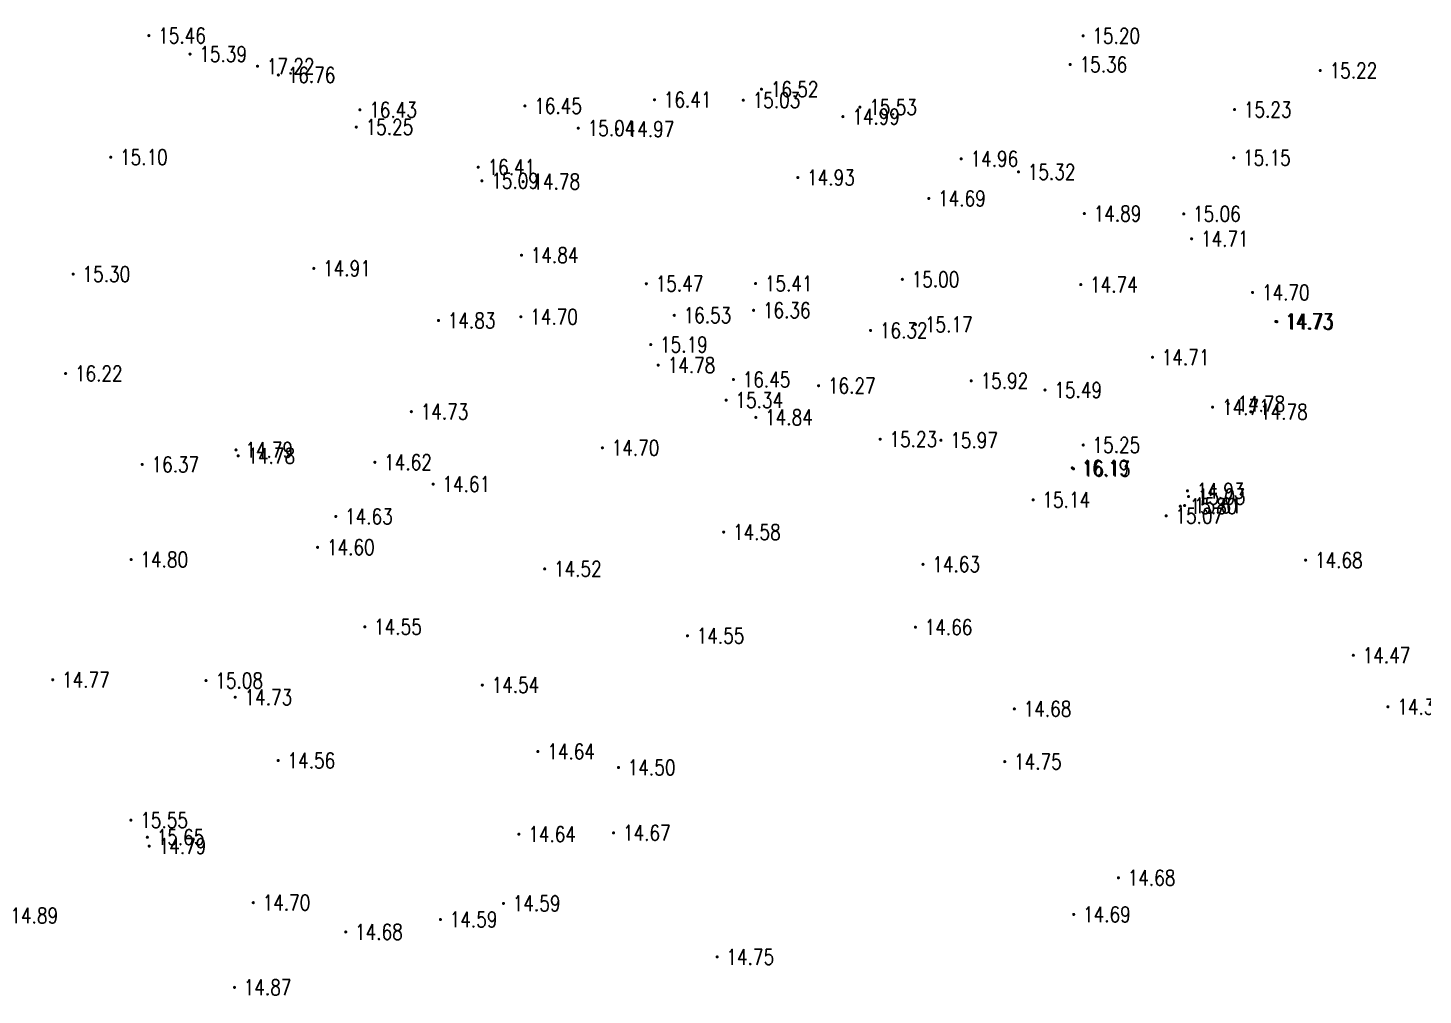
# Model space of a CAD drawing. Extents: x 478634 to 479141, y 2369294 to 2369803.
# Drawn here: x 478780.8 to 478871, y 2369615.1 to 2369677.6 of the extents above; entities that cross this region are included whole.
import ezdxf
from ezdxf.enums import TextEntityAlignment as Align

# ---------------------------------------------------------------- set-up
doc = ezdxf.new("R2010")
doc.units = 0
doc.header["$LTSCALE"] = 0.5
doc.layers.get('0').update_dxf_attribs({"linetype": 'CONTINUOUS'})
doc.layers.add('GCD', color=1, linetype='CONTINUOUS')
doc.styles.add('HZ', font='rs.shx', dxfattribs={"width": 0.8, "bigfont": 'hztxt.shx'})

# ---------------------------------------------------------------- blocks, each defined once
blk = doc.blocks.new('GC200')
at = {"linetype": 'Continuous', "const_width": 0.2, "flags": 128}
blk.add_lwpolyline([(-0.1, 0, 1), (0.1, 0, 1)], format="xyb", close=True, dxfattribs=at)

msp = doc.modelspace()

# ---------------------------------------------------------------- block references
at = {"layer": 'GCD', "linetype": 'Continuous'}
ref = msp.add_blockref('GC200', (478788.592, 2369677.113, 15.459), dxfattribs=dict(at, xscale=0.5, yscale=0.5, zscale=0.5))
ref.add_attrib('height', '15.46', dxfattribs={"linetype": 'Continuous', "height": 1, "style": 'HZ', "width": 0.8}).set_placement((478789.192, 2369677.113, 15.459), align=Align.MIDDLE_LEFT)
ref = msp.add_blockref('GC200', (478848.975, 2369677.1, 15.203), dxfattribs=dict(at, xscale=0.5, yscale=0.5, zscale=0.5))
ref.add_attrib('height', '15.20', dxfattribs={"linetype": 'Continuous', "height": 1, "style": 'HZ', "width": 0.8}).set_placement((478849.575, 2369677.1, 15.203), align=Align.MIDDLE_LEFT)
ref = msp.add_blockref('GC200', (478791.251, 2369675.919, 15.391), dxfattribs=dict(at, xscale=0.5, yscale=0.5, zscale=0.5))
ref.add_attrib('height', '15.39', dxfattribs={"linetype": 'Continuous', "height": 1, "style": 'HZ', "width": 0.8}).set_placement((478791.851, 2369675.919, 15.391), align=Align.MIDDLE_LEFT)
ref = msp.add_blockref('GC200', (478795.613, 2369675.132, 17.224), dxfattribs=dict(at, xscale=0.5, yscale=0.5, zscale=0.5))
ref.add_attrib('height', '17.22', dxfattribs={"linetype": 'Continuous', "height": 1, "style": 'HZ', "width": 0.8}).set_placement((478796.213, 2369675.132, 17.224), align=Align.MIDDLE_LEFT)
ref = msp.add_blockref('GC200', (478848.144, 2369675.247, 15.359), dxfattribs=dict(at, xscale=0.5, yscale=0.5, zscale=0.5))
ref.add_attrib('height', '15.36', dxfattribs={"linetype": 'Continuous', "height": 1, "style": 'HZ', "width": 0.8}).set_placement((478848.744, 2369675.247, 15.359), align=Align.MIDDLE_LEFT)
ref = msp.add_blockref('GC200', (478796.96, 2369674.567, 16.756), dxfattribs=dict(at, xscale=0.5, yscale=0.5, zscale=0.5))
ref.add_attrib('height', '16.76', dxfattribs={"linetype": 'Continuous', "height": 1, "style": 'HZ', "width": 0.8}).set_placement((478797.56, 2369674.567, 16.756), align=Align.MIDDLE_LEFT)
ref = msp.add_blockref('GC200', (478864.307, 2369674.856, 15.221), dxfattribs=dict(at, xscale=0.5, yscale=0.5, zscale=0.5))
ref.add_attrib('height', '15.22', dxfattribs={"linetype": 'Continuous', "height": 1, "style": 'HZ', "width": 0.8}).set_placement((478864.907, 2369674.856, 15.221), align=Align.MIDDLE_LEFT)
ref = msp.add_blockref('GC200', (478828.186, 2369673.647, 16.522), dxfattribs=dict(at, xscale=0.5, yscale=0.5, zscale=0.5))
ref.add_attrib('height', '16.52', dxfattribs={"linetype": 'Continuous', "height": 1, "style": 'HZ', "width": 0.8}).set_placement((478828.786, 2369673.647, 16.522), align=Align.MIDDLE_LEFT)
ref = msp.add_blockref('GC200', (478812.898, 2369672.567, 16.451), dxfattribs=dict(at, xscale=0.5, yscale=0.5, zscale=0.5))
ref.add_attrib('height', '16.45', dxfattribs={"linetype": 'Continuous', "height": 1, "style": 'HZ', "width": 0.8}).set_placement((478813.498, 2369672.567, 16.451), align=Align.MIDDLE_LEFT)
ref = msp.add_blockref('GC200', (478821.272, 2369672.969, 16.414), dxfattribs=dict(at, xscale=0.5, yscale=0.5, zscale=0.5))
ref.add_attrib('height', '16.41', dxfattribs={"linetype": 'Continuous', "height": 1, "style": 'HZ', "width": 0.8}).set_placement((478821.872, 2369672.969, 16.414), align=Align.MIDDLE_LEFT)
ref = msp.add_blockref('GC200', (478827.014, 2369672.939, 15.033), dxfattribs=dict(at, xscale=0.5, yscale=0.5, zscale=0.5))
ref.add_attrib('height', '15.03', dxfattribs={"linetype": 'Continuous', "height": 1, "style": 'HZ', "width": 0.8}).set_placement((478827.614, 2369672.939, 15.033), align=Align.MIDDLE_LEFT)
ref = msp.add_blockref('GC200', (478834.553, 2369672.488, 15.528), dxfattribs=dict(at, xscale=0.5, yscale=0.5, zscale=0.5))
ref.add_attrib('height', '15.53', dxfattribs={"linetype": 'Continuous', "height": 1, "style": 'HZ', "width": 0.8}).set_placement((478835.153, 2369672.488, 15.528), align=Align.MIDDLE_LEFT)
ref = msp.add_blockref('GC200', (478802.234, 2369672.317, 16.432), dxfattribs=dict(at, xscale=0.5, yscale=0.5, zscale=0.5))
ref.add_attrib('height', '16.43', dxfattribs={"linetype": 'Continuous', "height": 1, "style": 'HZ', "width": 0.8}).set_placement((478802.834, 2369672.317, 16.432), align=Align.MIDDLE_LEFT)
ref = msp.add_blockref('GC200', (478833.451, 2369671.876, 14.99), dxfattribs=dict(at, xscale=0.5, yscale=0.5, zscale=0.5))
ref.add_attrib('height', '14.99', dxfattribs={"linetype": 'Continuous', "height": 1, "style": 'HZ', "width": 0.8}).set_placement((478834.051, 2369671.876, 14.99), align=Align.MIDDLE_LEFT)
ref = msp.add_blockref('GC200', (478858.765, 2369672.329, 15.229), dxfattribs=dict(at, xscale=0.5, yscale=0.5, zscale=0.5))
ref.add_attrib('height', '15.23', dxfattribs={"linetype": 'Continuous', "height": 1, "style": 'HZ', "width": 0.8}).set_placement((478859.365, 2369672.329, 15.229), align=Align.MIDDLE_LEFT)
ref = msp.add_blockref('GC200', (478801.998, 2369671.201, 15.25), dxfattribs=dict(at, xscale=0.5, yscale=0.5, zscale=0.5))
ref.add_attrib('height', '15.25', dxfattribs={"linetype": 'Continuous', "height": 1, "style": 'HZ', "width": 0.8}).set_placement((478802.598, 2369671.201, 15.25), align=Align.MIDDLE_LEFT)
ref = msp.add_blockref('GC200', (478816.349, 2369671.13, 15.038), dxfattribs=dict(at, xscale=0.5, yscale=0.5, zscale=0.5))
ref.add_attrib('height', '15.04', dxfattribs={"linetype": 'Continuous', "height": 1, "style": 'HZ', "width": 0.8}).set_placement((478816.949, 2369671.13, 15.038), align=Align.MIDDLE_LEFT)
ref = msp.add_blockref('GC200', (478818.871, 2369671.071, 14.965), dxfattribs=dict(at, xscale=0.5, yscale=0.5, zscale=0.5))
ref.add_attrib('height', '14.97', dxfattribs={"linetype": 'Continuous', "height": 1, "style": 'HZ', "width": 0.8}).set_placement((478819.471, 2369671.071, 14.965), align=Align.MIDDLE_LEFT)
ref = msp.add_blockref('GC200', (478786.125, 2369669.252, 15.104), dxfattribs=dict(at, xscale=0.5, yscale=0.5, zscale=0.5))
ref.add_attrib('height', '15.10', dxfattribs={"linetype": 'Continuous', "height": 1, "style": 'HZ', "width": 0.8}).set_placement((478786.725, 2369669.252, 15.104), align=Align.MIDDLE_LEFT)
ref = msp.add_blockref('GC200', (478841.098, 2369669.146, 14.959), dxfattribs=dict(at, xscale=0.5, yscale=0.5, zscale=0.5))
ref.add_attrib('height', '14.96', dxfattribs={"linetype": 'Continuous', "height": 1, "style": 'HZ', "width": 0.8}).set_placement((478841.698, 2369669.146, 14.959), align=Align.MIDDLE_LEFT)
ref = msp.add_blockref('GC200', (478858.712, 2369669.214, 15.147), dxfattribs=dict(at, xscale=0.5, yscale=0.5, zscale=0.5))
ref.add_attrib('height', '15.15', dxfattribs={"linetype": 'Continuous', "height": 1, "style": 'HZ', "width": 0.8}).set_placement((478859.312, 2369669.214, 15.147), align=Align.MIDDLE_LEFT)
ref = msp.add_blockref('GC200', (478809.88, 2369668.606, 16.414), dxfattribs=dict(at, xscale=0.5, yscale=0.5, zscale=0.5))
ref.add_attrib('height', '16.41', dxfattribs={"linetype": 'Continuous', "height": 1, "style": 'HZ', "width": 0.8}).set_placement((478810.48, 2369668.606, 16.414), align=Align.MIDDLE_LEFT)
ref = msp.add_blockref('GC200', (478830.538, 2369667.935, 14.933), dxfattribs=dict(at, xscale=0.5, yscale=0.5, zscale=0.5))
ref.add_attrib('height', '14.93', dxfattribs={"linetype": 'Continuous', "height": 1, "style": 'HZ', "width": 0.8}).set_placement((478831.138, 2369667.935, 14.933), align=Align.MIDDLE_LEFT)
ref = msp.add_blockref('GC200', (478844.799, 2369668.299, 15.317), dxfattribs=dict(at, xscale=0.5, yscale=0.5, zscale=0.5))
ref.add_attrib('height', '15.32', dxfattribs={"linetype": 'Continuous', "height": 1, "style": 'HZ', "width": 0.8}).set_placement((478845.399, 2369668.299, 15.317), align=Align.MIDDLE_LEFT)
ref = msp.add_blockref('GC200', (478810.119, 2369667.725, 15.09), dxfattribs=dict(at, xscale=0.5, yscale=0.5, zscale=0.5))
ref.add_attrib('height', '15.09', dxfattribs={"linetype": 'Continuous', "height": 1, "style": 'HZ', "width": 0.8}).set_placement((478810.719, 2369667.725, 15.09), align=Align.MIDDLE_LEFT)
ref = msp.add_blockref('GC200', (478812.782, 2369667.671, 14.781), dxfattribs=dict(at, xscale=0.5, yscale=0.5, zscale=0.5))
ref.add_attrib('height', '14.78', dxfattribs={"linetype": 'Continuous', "height": 1, "style": 'HZ', "width": 0.8}).set_placement((478813.382, 2369667.671, 14.781), align=Align.MIDDLE_LEFT)
ref = msp.add_blockref('GC200', (478839.001, 2369666.586, 14.688), dxfattribs=dict(at, xscale=0.5, yscale=0.5, zscale=0.5))
ref.add_attrib('height', '14.69', dxfattribs={"linetype": 'Continuous', "height": 1, "style": 'HZ', "width": 0.8}).set_placement((478839.601, 2369666.586, 14.688), align=Align.MIDDLE_LEFT)
ref = msp.add_blockref('GC200', (478849.056, 2369665.606, 14.891), dxfattribs=dict(at, xscale=0.5, yscale=0.5, zscale=0.5))
ref.add_attrib('height', '14.89', dxfattribs={"linetype": 'Continuous', "height": 1, "style": 'HZ', "width": 0.8}).set_placement((478849.656, 2369665.606, 14.891), align=Align.MIDDLE_LEFT)
ref = msp.add_blockref('GC200', (478855.481, 2369665.585, 15.056), dxfattribs=dict(at, xscale=0.5, yscale=0.5, zscale=0.5))
ref.add_attrib('height', '15.06', dxfattribs={"linetype": 'Continuous', "height": 1, "style": 'HZ', "width": 0.8}).set_placement((478856.081, 2369665.585, 15.056), align=Align.MIDDLE_LEFT)
ref = msp.add_blockref('GC200', (478855.991, 2369663.975, 14.709), dxfattribs=dict(at, xscale=0.5, yscale=0.5, zscale=0.5))
ref.add_attrib('height', '14.71', dxfattribs={"linetype": 'Continuous', "height": 1, "style": 'HZ', "width": 0.8}).set_placement((478856.591, 2369663.975, 14.709), align=Align.MIDDLE_LEFT)
ref = msp.add_blockref('GC200', (478812.677, 2369662.913, 14.835), dxfattribs=dict(at, xscale=0.5, yscale=0.5, zscale=0.5))
ref.add_attrib('height', '14.84', dxfattribs={"linetype": 'Continuous', "height": 1, "style": 'HZ', "width": 0.8}).set_placement((478813.277, 2369662.913, 14.835), align=Align.MIDDLE_LEFT)
ref = msp.add_blockref('GC200', (478783.7, 2369661.696, 15.301), dxfattribs=dict(at, xscale=0.5, yscale=0.5, zscale=0.5))
ref.add_attrib('height', '15.30', dxfattribs={"linetype": 'Continuous', "height": 1, "style": 'HZ', "width": 0.8}).set_placement((478784.3, 2369661.696, 15.301), align=Align.MIDDLE_LEFT)
ref = msp.add_blockref('GC200', (478799.253, 2369662.065, 14.909), dxfattribs=dict(at, xscale=0.5, yscale=0.5, zscale=0.5))
ref.add_attrib('height', '14.91', dxfattribs={"linetype": 'Continuous', "height": 1, "style": 'HZ', "width": 0.8}).set_placement((478799.853, 2369662.065, 14.909), align=Align.MIDDLE_LEFT)
ref = msp.add_blockref('GC200', (478820.746, 2369661.072, 15.465), dxfattribs=dict(at, xscale=0.5, yscale=0.5, zscale=0.5))
ref.add_attrib('height', '15.47', dxfattribs={"linetype": 'Continuous', "height": 1, "style": 'HZ', "width": 0.8}).set_placement((478821.346, 2369661.072, 15.465), align=Align.MIDDLE_LEFT)
ref = msp.add_blockref('GC200', (478827.804, 2369661.082, 15.408), dxfattribs=dict(at, xscale=0.5, yscale=0.5, zscale=0.5))
ref.add_attrib('height', '15.41', dxfattribs={"linetype": 'Continuous', "height": 1, "style": 'HZ', "width": 0.8}).set_placement((478828.404, 2369661.082, 15.408), align=Align.MIDDLE_LEFT)
ref = msp.add_blockref('GC200', (478837.293, 2369661.354, 15.002), dxfattribs=dict(at, xscale=0.5, yscale=0.5, zscale=0.5))
ref.add_attrib('height', '15.00', dxfattribs={"linetype": 'Continuous', "height": 1, "style": 'HZ', "width": 0.8}).set_placement((478837.893, 2369661.354, 15.002), align=Align.MIDDLE_LEFT)
ref = msp.add_blockref('GC200', (478848.825, 2369661.015, 14.736), dxfattribs=dict(at, xscale=0.5, yscale=0.5, zscale=0.5))
ref.add_attrib('height', '14.74', dxfattribs={"linetype": 'Continuous', "height": 1, "style": 'HZ', "width": 0.8}).set_placement((478849.425, 2369661.015, 14.736), align=Align.MIDDLE_LEFT)
ref = msp.add_blockref('GC200', (478859.93, 2369660.507, 14.702), dxfattribs=dict(at, xscale=0.5, yscale=0.5, zscale=0.5))
ref.add_attrib('height', '14.70', dxfattribs={"linetype": 'Continuous', "height": 1, "style": 'HZ', "width": 0.8}).set_placement((478860.53, 2369660.507, 14.702), align=Align.MIDDLE_LEFT)
ref = msp.add_blockref('GC200', (478812.637, 2369658.937, 14.701), dxfattribs=dict(at, xscale=0.5, yscale=0.5, zscale=0.5))
ref.add_attrib('height', '14.70', dxfattribs={"linetype": 'Continuous', "height": 1, "style": 'HZ', "width": 0.8}).set_placement((478813.237, 2369658.937, 14.701), align=Align.MIDDLE_LEFT)
ref = msp.add_blockref('GC200', (478822.55, 2369659.029, 16.532), dxfattribs=dict(at, xscale=0.5, yscale=0.5, zscale=0.5))
ref.add_attrib('height', '16.53', dxfattribs={"linetype": 'Continuous', "height": 1, "style": 'HZ', "width": 0.8}).set_placement((478823.15, 2369659.029, 16.532), align=Align.MIDDLE_LEFT)
ref = msp.add_blockref('GC200', (478827.676, 2369659.352, 16.357), dxfattribs=dict(at, xscale=0.5, yscale=0.5, zscale=0.5))
ref.add_attrib('height', '16.36', dxfattribs={"linetype": 'Continuous', "height": 1, "style": 'HZ', "width": 0.8}).set_placement((478828.276, 2369659.352, 16.357), align=Align.MIDDLE_LEFT)
ref = msp.add_blockref('GC200', (478807.312, 2369658.692, 14.832), dxfattribs=dict(at, xscale=0.5, yscale=0.5, zscale=0.5))
ref.add_attrib('height', '14.83', dxfattribs={"linetype": 'Continuous', "height": 1, "style": 'HZ', "width": 0.8}).set_placement((478807.912, 2369658.692, 14.832), align=Align.MIDDLE_LEFT)
ref = msp.add_blockref('GC200', (478835.238, 2369658.053, 16.321), dxfattribs=dict(at, xscale=0.5, yscale=0.5, zscale=0.5))
ref.add_attrib('height', '16.32', dxfattribs={"linetype": 'Continuous', "height": 1, "style": 'HZ', "width": 0.8}).set_placement((478835.838, 2369658.053, 16.321), align=Align.MIDDLE_LEFT)
ref = msp.add_blockref('GC200', (478838.148, 2369658.439, 15.167), dxfattribs=dict(at, xscale=0.5, yscale=0.5, zscale=0.5))
ref.add_attrib('height', '15.17', dxfattribs={"linetype": 'Continuous', "height": 1, "style": 'HZ', "width": 0.8}).set_placement((478838.748, 2369658.439, 15.167), align=Align.MIDDLE_LEFT)
ref = msp.add_blockref('GC200', (478861.432, 2369658.633, 14.726), dxfattribs=dict(at, xscale=0.5, yscale=0.5, zscale=0.5))
ref.add_attrib('height', '14.73', dxfattribs={"linetype": 'Continuous', "height": 1, "style": 'HZ', "width": 0.8}).set_placement((478862.032, 2369658.633, 14.726), align=Align.MIDDLE_LEFT)
ref = msp.add_blockref('GC200', (478861.503, 2369658.617, 14.729), dxfattribs=dict(at, xscale=0.5, yscale=0.5, zscale=0.5))
ref.add_attrib('height', '14.73', dxfattribs={"linetype": 'Continuous', "height": 1, "style": 'HZ', "width": 0.8}).set_placement((478862.103, 2369658.617, 14.729), align=Align.MIDDLE_LEFT)
ref = msp.add_blockref('GC200', (478821.029, 2369657.135, 15.187), dxfattribs=dict(at, xscale=0.5, yscale=0.5, zscale=0.5))
ref.add_attrib('height', '15.19', dxfattribs={"linetype": 'Continuous', "height": 1, "style": 'HZ', "width": 0.8}).set_placement((478821.629, 2369657.135, 15.187), align=Align.MIDDLE_LEFT)
ref = msp.add_blockref('GC200', (478853.462, 2369656.314, 14.709), dxfattribs=dict(at, xscale=0.5, yscale=0.5, zscale=0.5))
ref.add_attrib('height', '14.71', dxfattribs={"linetype": 'Continuous', "height": 1, "style": 'HZ', "width": 0.8}).set_placement((478854.062, 2369656.314, 14.709), align=Align.MIDDLE_LEFT)
ref = msp.add_blockref('GC200', (478783.211, 2369655.266, 16.222), dxfattribs=dict(at, xscale=0.5, yscale=0.5, zscale=0.5))
ref.add_attrib('height', '16.22', dxfattribs={"linetype": 'Continuous', "height": 1, "style": 'HZ', "width": 0.8}).set_placement((478783.811, 2369655.266, 16.222), align=Align.MIDDLE_LEFT)
ref = msp.add_blockref('GC200', (478821.516, 2369655.811, 14.783), dxfattribs=dict(at, xscale=0.5, yscale=0.5, zscale=0.5))
ref.add_attrib('height', '14.78', dxfattribs={"linetype": 'Continuous', "height": 1, "style": 'HZ', "width": 0.8}).set_placement((478822.116, 2369655.811, 14.783), align=Align.MIDDLE_LEFT)
ref = msp.add_blockref('GC200', (478826.373, 2369654.876, 16.452), dxfattribs=dict(at, xscale=0.5, yscale=0.5, zscale=0.5))
ref.add_attrib('height', '16.45', dxfattribs={"linetype": 'Continuous', "height": 1, "style": 'HZ', "width": 0.8}).set_placement((478826.973, 2369654.876, 16.452), align=Align.MIDDLE_LEFT)
ref = msp.add_blockref('GC200', (478831.881, 2369654.478, 16.268), dxfattribs=dict(at, xscale=0.5, yscale=0.5, zscale=0.5))
ref.add_attrib('height', '16.27', dxfattribs={"linetype": 'Continuous', "height": 1, "style": 'HZ', "width": 0.8}).set_placement((478832.481, 2369654.478, 16.268), align=Align.MIDDLE_LEFT)
ref = msp.add_blockref('GC200', (478841.747, 2369654.793, 15.915), dxfattribs=dict(at, xscale=0.5, yscale=0.5, zscale=0.5))
ref.add_attrib('height', '15.92', dxfattribs={"linetype": 'Continuous', "height": 1, "style": 'HZ', "width": 0.8}).set_placement((478842.347, 2369654.793, 15.915), align=Align.MIDDLE_LEFT)
ref = msp.add_blockref('GC200', (478825.905, 2369653.543, 15.338), dxfattribs=dict(at, xscale=0.5, yscale=0.5, zscale=0.5))
ref.add_attrib('height', '15.34', dxfattribs={"linetype": 'Continuous', "height": 1, "style": 'HZ', "width": 0.8}).set_placement((478826.505, 2369653.543, 15.338), align=Align.MIDDLE_LEFT)
ref = msp.add_blockref('GC200', (478846.514, 2369654.199, 15.485), dxfattribs=dict(at, xscale=0.5, yscale=0.5, zscale=0.5))
ref.add_attrib('height', '15.49', dxfattribs={"linetype": 'Continuous', "height": 1, "style": 'HZ', "width": 0.8}).set_placement((478847.114, 2369654.199, 15.485), align=Align.MIDDLE_LEFT)
ref = msp.add_blockref('GC200', (478805.557, 2369652.798, 14.727), dxfattribs=dict(at, xscale=0.5, yscale=0.5, zscale=0.5))
ref.add_attrib('height', '14.73', dxfattribs={"linetype": 'Continuous', "height": 1, "style": 'HZ', "width": 0.8}).set_placement((478806.157, 2369652.798, 14.727), align=Align.MIDDLE_LEFT)
ref = msp.add_blockref('GC200', (478857.348, 2369653.092, 14.708), dxfattribs=dict(at, xscale=0.5, yscale=0.5, zscale=0.5))
ref.add_attrib('height', '14.71', dxfattribs={"linetype": 'Continuous', "height": 1, "style": 'HZ', "width": 0.8}).set_placement((478857.948, 2369653.092, 14.708), align=Align.MIDDLE_LEFT)
ref = msp.add_blockref('GC200', (478858.35, 2369653.31, 14.784), dxfattribs=dict(at, xscale=0.5, yscale=0.5, zscale=0.5))
ref.add_attrib('height', '14.78', dxfattribs={"linetype": 'Continuous', "height": 1, "style": 'HZ', "width": 0.8}).set_placement((478858.95, 2369653.31, 14.784), align=Align.MIDDLE_LEFT)
ref = msp.add_blockref('GC200', (478859.813, 2369652.795, 14.775), dxfattribs=dict(at, xscale=0.5, yscale=0.5, zscale=0.5))
ref.add_attrib('height', '14.78', dxfattribs={"linetype": 'Continuous', "height": 1, "style": 'HZ', "width": 0.8}).set_placement((478860.413, 2369652.795, 14.775), align=Align.MIDDLE_LEFT)
ref = msp.add_blockref('GC200', (478827.824, 2369652.431, 14.839), dxfattribs=dict(at, xscale=0.5, yscale=0.5, zscale=0.5))
ref.add_attrib('height', '14.84', dxfattribs={"linetype": 'Continuous', "height": 1, "style": 'HZ', "width": 0.8}).set_placement((478828.424, 2369652.431, 14.839), align=Align.MIDDLE_LEFT)
ref = msp.add_blockref('GC200', (478835.86, 2369651.016, 15.231), dxfattribs=dict(at, xscale=0.5, yscale=0.5, zscale=0.5))
ref.add_attrib('height', '15.23', dxfattribs={"linetype": 'Continuous', "height": 1, "style": 'HZ', "width": 0.8}).set_placement((478836.46, 2369651.016, 15.231), align=Align.MIDDLE_LEFT)
ref = msp.add_blockref('GC200', (478839.787, 2369650.951, 15.973), dxfattribs=dict(at, xscale=0.5, yscale=0.5, zscale=0.5))
ref.add_attrib('height', '15.97', dxfattribs={"linetype": 'Continuous', "height": 1, "style": 'HZ', "width": 0.8}).set_placement((478840.387, 2369650.951, 15.973), align=Align.MIDDLE_LEFT)
ref = msp.add_blockref('GC200', (478794.224, 2369650.326, 14.794), dxfattribs=dict(at, xscale=0.5, yscale=0.5, zscale=0.5))
ref.add_attrib('height', '14.79', dxfattribs={"linetype": 'Continuous', "height": 1, "style": 'HZ', "width": 0.8}).set_placement((478794.824, 2369650.326, 14.794), align=Align.MIDDLE_LEFT)
ref = msp.add_blockref('GC200', (478794.362, 2369649.947, 14.779), dxfattribs=dict(at, xscale=0.5, yscale=0.5, zscale=0.5))
ref.add_attrib('height', '14.78', dxfattribs={"linetype": 'Continuous', "height": 1, "style": 'HZ', "width": 0.8}).set_placement((478794.962, 2369649.947, 14.779), align=Align.MIDDLE_LEFT)
ref = msp.add_blockref('GC200', (478817.904, 2369650.461, 14.698), dxfattribs=dict(at, xscale=0.5, yscale=0.5, zscale=0.5))
ref.add_attrib('height', '14.70', dxfattribs={"linetype": 'Continuous', "height": 1, "style": 'HZ', "width": 0.8}).set_placement((478818.504, 2369650.461, 14.698), align=Align.MIDDLE_LEFT)
ref = msp.add_blockref('GC200', (478848.983, 2369650.644, 15.252), dxfattribs=dict(at, xscale=0.5, yscale=0.5, zscale=0.5))
ref.add_attrib('height', '15.25', dxfattribs={"linetype": 'Continuous', "height": 1, "style": 'HZ', "width": 0.8}).set_placement((478849.583, 2369650.644, 15.252), align=Align.MIDDLE_LEFT)
ref = msp.add_blockref('GC200', (478788.161, 2369649.389, 16.368), dxfattribs=dict(at, xscale=0.5, yscale=0.5, zscale=0.5))
ref.add_attrib('height', '16.37', dxfattribs={"linetype": 'Continuous', "height": 1, "style": 'HZ', "width": 0.8}).set_placement((478788.761, 2369649.389, 16.368), align=Align.MIDDLE_LEFT)
ref = msp.add_blockref('GC200', (478803.199, 2369649.525, 14.621), dxfattribs=dict(at, xscale=0.5, yscale=0.5, zscale=0.5))
ref.add_attrib('height', '14.62', dxfattribs={"linetype": 'Continuous', "height": 1, "style": 'HZ', "width": 0.8}).set_placement((478803.799, 2369649.525, 14.621), align=Align.MIDDLE_LEFT)
ref = msp.add_blockref('GC200', (478848.278, 2369649.165, 16.191), dxfattribs=dict(at, xscale=0.5, yscale=0.5, zscale=0.5))
ref.add_attrib('height', '16.19', dxfattribs={"linetype": 'Continuous', "height": 1, "style": 'HZ', "width": 0.8}).set_placement((478848.878, 2369649.165, 16.191), align=Align.MIDDLE_LEFT)
ref = msp.add_blockref('GC200', (478848.355, 2369649.104, 16.13), dxfattribs=dict(at, xscale=0.5, yscale=0.5, zscale=0.5))
ref.add_attrib('height', '16.13', dxfattribs={"linetype": 'Continuous', "height": 1, "style": 'HZ', "width": 0.8}).set_placement((478848.955, 2369649.104, 16.13), align=Align.MIDDLE_LEFT)
ref = msp.add_blockref('GC200', (478806.968, 2369648.116, 14.605), dxfattribs=dict(at, xscale=0.5, yscale=0.5, zscale=0.5))
ref.add_attrib('height', '14.61', dxfattribs={"linetype": 'Continuous', "height": 1, "style": 'HZ', "width": 0.8}).set_placement((478807.568, 2369648.116, 14.605), align=Align.MIDDLE_LEFT)
ref = msp.add_blockref('GC200', (478855.719, 2369647.681, 14.931), dxfattribs=dict(at, xscale=0.5, yscale=0.5, zscale=0.5))
ref.add_attrib('height', '14.93', dxfattribs={"linetype": 'Continuous', "height": 1, "style": 'HZ', "width": 0.8}).set_placement((478856.319, 2369647.681, 14.931), align=Align.MIDDLE_LEFT)
ref = msp.add_blockref('GC200', (478855.791, 2369647.308, 15.034), dxfattribs=dict(at, xscale=0.5, yscale=0.5, zscale=0.5))
ref.add_attrib('height', '15.03', dxfattribs={"linetype": 'Continuous', "height": 1, "style": 'HZ', "width": 0.8}).set_placement((478856.391, 2369647.308, 15.034), align=Align.MIDDLE_LEFT)
ref = msp.add_blockref('GC200', (478845.746, 2369647.099, 15.139), dxfattribs=dict(at, xscale=0.5, yscale=0.5, zscale=0.5))
ref.add_attrib('height', '15.14', dxfattribs={"linetype": 'Continuous', "height": 1, "style": 'HZ', "width": 0.8}).set_placement((478846.346, 2369647.099, 15.139), align=Align.MIDDLE_LEFT)
ref = msp.add_blockref('GC200', (478855.26, 2369646.685, 15.802), dxfattribs=dict(at, xscale=0.5, yscale=0.5, zscale=0.5))
ref.add_attrib('height', '15.80', dxfattribs={"linetype": 'Continuous', "height": 1, "style": 'HZ', "width": 0.8}).set_placement((478855.86, 2369646.685, 15.802), align=Align.MIDDLE_LEFT)
ref = msp.add_blockref('GC200', (478855.539, 2369646.731, 15.61), dxfattribs=dict(at, xscale=0.5, yscale=0.5, zscale=0.5))
ref.add_attrib('height', '15.61', dxfattribs={"linetype": 'Continuous', "height": 1, "style": 'HZ', "width": 0.8}).set_placement((478856.139, 2369646.731, 15.61), align=Align.MIDDLE_LEFT)
ref = msp.add_blockref('GC200', (478800.672, 2369646.024, 14.627), dxfattribs=dict(at, xscale=0.5, yscale=0.5, zscale=0.5))
ref.add_attrib('height', '14.63', dxfattribs={"linetype": 'Continuous', "height": 1, "style": 'HZ', "width": 0.8}).set_placement((478801.272, 2369646.024, 14.627), align=Align.MIDDLE_LEFT)
ref = msp.add_blockref('GC200', (478854.344, 2369646.062, 15.067), dxfattribs=dict(at, xscale=0.5, yscale=0.5, zscale=0.5))
ref.add_attrib('height', '15.07', dxfattribs={"linetype": 'Continuous', "height": 1, "style": 'HZ', "width": 0.8}).set_placement((478854.944, 2369646.062, 15.067), align=Align.MIDDLE_LEFT)
ref = msp.add_blockref('GC200', (478825.744, 2369645.012, 14.579), dxfattribs=dict(at, xscale=0.5, yscale=0.5, zscale=0.5))
ref.add_attrib('height', '14.58', dxfattribs={"linetype": 'Continuous', "height": 1, "style": 'HZ', "width": 0.8}).set_placement((478826.344, 2369645.012, 14.579), align=Align.MIDDLE_LEFT)
ref = msp.add_blockref('GC200', (478799.497, 2369644.029, 14.604), dxfattribs=dict(at, xscale=0.5, yscale=0.5, zscale=0.5))
ref.add_attrib('height', '14.60', dxfattribs={"linetype": 'Continuous', "height": 1, "style": 'HZ', "width": 0.8}).set_placement((478800.097, 2369644.029, 14.604), align=Align.MIDDLE_LEFT)
ref = msp.add_blockref('GC200', (478787.445, 2369643.236, 14.8), dxfattribs=dict(at, xscale=0.5, yscale=0.5, zscale=0.5))
ref.add_attrib('height', '14.80', dxfattribs={"linetype": 'Continuous', "height": 1, "style": 'HZ', "width": 0.8}).set_placement((478788.045, 2369643.236, 14.8), align=Align.MIDDLE_LEFT)
ref = msp.add_blockref('GC200', (478814.175, 2369642.633, 14.515), dxfattribs=dict(at, xscale=0.5, yscale=0.5, zscale=0.5))
ref.add_attrib('height', '14.52', dxfattribs={"linetype": 'Continuous', "height": 1, "style": 'HZ', "width": 0.8}).set_placement((478814.775, 2369642.633, 14.515), align=Align.MIDDLE_LEFT)
ref = msp.add_blockref('GC200', (478838.629, 2369642.931, 14.632), dxfattribs=dict(at, xscale=0.5, yscale=0.5, zscale=0.5))
ref.add_attrib('height', '14.63', dxfattribs={"linetype": 'Continuous', "height": 1, "style": 'HZ', "width": 0.8}).set_placement((478839.229, 2369642.931, 14.632), align=Align.MIDDLE_LEFT)
ref = msp.add_blockref('GC200', (478863.36, 2369643.201, 14.684), dxfattribs=dict(at, xscale=0.5, yscale=0.5, zscale=0.5))
ref.add_attrib('height', '14.68', dxfattribs={"linetype": 'Continuous', "height": 1, "style": 'HZ', "width": 0.8}).set_placement((478863.96, 2369643.201, 14.684), align=Align.MIDDLE_LEFT)
ref = msp.add_blockref('GC200', (478802.551, 2369638.889, 14.551), dxfattribs=dict(at, xscale=0.5, yscale=0.5, zscale=0.5))
ref.add_attrib('height', '14.55', dxfattribs={"linetype": 'Continuous', "height": 1, "style": 'HZ', "width": 0.8}).set_placement((478803.151, 2369638.889, 14.551), align=Align.MIDDLE_LEFT)
ref = msp.add_blockref('GC200', (478823.401, 2369638.311, 14.553), dxfattribs=dict(at, xscale=0.5, yscale=0.5, zscale=0.5))
ref.add_attrib('height', '14.55', dxfattribs={"linetype": 'Continuous', "height": 1, "style": 'HZ', "width": 0.8}).set_placement((478824.001, 2369638.311, 14.553), align=Align.MIDDLE_LEFT)
ref = msp.add_blockref('GC200', (478838.138, 2369638.864, 14.663), dxfattribs=dict(at, xscale=0.5, yscale=0.5, zscale=0.5))
ref.add_attrib('height', '14.66', dxfattribs={"linetype": 'Continuous', "height": 1, "style": 'HZ', "width": 0.8}).set_placement((478838.738, 2369638.864, 14.663), align=Align.MIDDLE_LEFT)
ref = msp.add_blockref('GC200', (478866.442, 2369637.048, 14.469), dxfattribs=dict(at, xscale=0.5, yscale=0.5, zscale=0.5))
ref.add_attrib('height', '14.47', dxfattribs={"linetype": 'Continuous', "height": 1, "style": 'HZ', "width": 0.8}).set_placement((478867.042, 2369637.048, 14.469), align=Align.MIDDLE_LEFT)
ref = msp.add_blockref('GC200', (478782.377, 2369635.467, 14.769), dxfattribs=dict(at, xscale=0.5, yscale=0.5, zscale=0.5))
ref.add_attrib('height', '14.77', dxfattribs={"linetype": 'Continuous', "height": 1, "style": 'HZ', "width": 0.8}).set_placement((478782.977, 2369635.467, 14.769), align=Align.MIDDLE_LEFT)
ref = msp.add_blockref('GC200', (478792.284, 2369635.411, 15.075), dxfattribs=dict(at, xscale=0.5, yscale=0.5, zscale=0.5))
ref.add_attrib('height', '15.08', dxfattribs={"linetype": 'Continuous', "height": 1, "style": 'HZ', "width": 0.8}).set_placement((478792.884, 2369635.411, 15.075), align=Align.MIDDLE_LEFT)
ref = msp.add_blockref('GC200', (478810.144, 2369635.123, 14.536), dxfattribs=dict(at, xscale=0.5, yscale=0.5, zscale=0.5))
ref.add_attrib('height', '14.54', dxfattribs={"linetype": 'Continuous', "height": 1, "style": 'HZ', "width": 0.8}).set_placement((478810.744, 2369635.123, 14.536), align=Align.MIDDLE_LEFT)
ref = msp.add_blockref('GC200', (478794.172, 2369634.333, 14.725), dxfattribs=dict(at, xscale=0.5, yscale=0.5, zscale=0.5))
ref.add_attrib('height', '14.73', dxfattribs={"linetype": 'Continuous', "height": 1, "style": 'HZ', "width": 0.8}).set_placement((478794.772, 2369634.333, 14.725), align=Align.MIDDLE_LEFT)
ref = msp.add_blockref('GC200', (478868.681, 2369633.719, 14.346), dxfattribs=dict(at, xscale=0.5, yscale=0.5, zscale=0.5))
ref.add_attrib('height', '14.35', dxfattribs={"linetype": 'Continuous', "height": 1, "style": 'HZ', "width": 0.8}).set_placement((478869.281, 2369633.719, 14.346), align=Align.MIDDLE_LEFT)
ref = msp.add_blockref('GC200', (478844.533, 2369633.58, 14.68), dxfattribs=dict(at, xscale=0.5, yscale=0.5, zscale=0.5))
ref.add_attrib('height', '14.68', dxfattribs={"linetype": 'Continuous', "height": 1, "style": 'HZ', "width": 0.8}).set_placement((478845.133, 2369633.58, 14.68), align=Align.MIDDLE_LEFT)
ref = msp.add_blockref('GC200', (478796.951, 2369630.242, 14.561), dxfattribs=dict(at, xscale=0.5, yscale=0.5, zscale=0.5))
ref.add_attrib('height', '14.56', dxfattribs={"linetype": 'Continuous', "height": 1, "style": 'HZ', "width": 0.8}).set_placement((478797.551, 2369630.242, 14.561), align=Align.MIDDLE_LEFT)
ref = msp.add_blockref('GC200', (478813.737, 2369630.826, 14.636), dxfattribs=dict(at, xscale=0.5, yscale=0.5, zscale=0.5))
ref.add_attrib('height', '14.64', dxfattribs={"linetype": 'Continuous', "height": 1, "style": 'HZ', "width": 0.8}).set_placement((478814.337, 2369630.826, 14.636), align=Align.MIDDLE_LEFT)
ref = msp.add_blockref('GC200', (478843.911, 2369630.172, 14.749), dxfattribs=dict(at, xscale=0.5, yscale=0.5, zscale=0.5))
ref.add_attrib('height', '14.75', dxfattribs={"linetype": 'Continuous', "height": 1, "style": 'HZ', "width": 0.8}).set_placement((478844.511, 2369630.172, 14.749), align=Align.MIDDLE_LEFT)
ref = msp.add_blockref('GC200', (478818.945, 2369629.796, 14.504), dxfattribs=dict(at, xscale=0.5, yscale=0.5, zscale=0.5))
ref.add_attrib('height', '14.50', dxfattribs={"linetype": 'Continuous', "height": 1, "style": 'HZ', "width": 0.8}).set_placement((478819.545, 2369629.796, 14.504), align=Align.MIDDLE_LEFT)
ref = msp.add_blockref('GC200', (478787.433, 2369626.388, 15.551), dxfattribs=dict(at, xscale=0.5, yscale=0.5, zscale=0.5))
ref.add_attrib('height', '15.55', dxfattribs={"linetype": 'Continuous', "height": 1, "style": 'HZ', "width": 0.8}).set_placement((478788.033, 2369626.388, 15.551), align=Align.MIDDLE_LEFT)
ref = msp.add_blockref('GC200', (478818.628, 2369625.565, 14.671), dxfattribs=dict(at, xscale=0.5, yscale=0.5, zscale=0.5))
ref.add_attrib('height', '14.67', dxfattribs={"linetype": 'Continuous', "height": 1, "style": 'HZ', "width": 0.8}).set_placement((478819.228, 2369625.565, 14.671), align=Align.MIDDLE_LEFT)
ref = msp.add_blockref('GC200', (478788.493, 2369625.285, 15.647), dxfattribs=dict(at, xscale=0.5, yscale=0.5, zscale=0.5))
ref.add_attrib('height', '15.65', dxfattribs={"linetype": 'Continuous', "height": 1, "style": 'HZ', "width": 0.8}).set_placement((478789.093, 2369625.285, 15.647), align=Align.MIDDLE_LEFT)
ref = msp.add_blockref('GC200', (478788.615, 2369624.712, 14.794), dxfattribs=dict(at, xscale=0.5, yscale=0.5, zscale=0.5))
ref.add_attrib('height', '14.79', dxfattribs={"linetype": 'Continuous', "height": 1, "style": 'HZ', "width": 0.8}).set_placement((478789.215, 2369624.712, 14.794), align=Align.MIDDLE_LEFT)
ref = msp.add_blockref('GC200', (478812.508, 2369625.479, 14.641), dxfattribs=dict(at, xscale=0.5, yscale=0.5, zscale=0.5))
ref.add_attrib('height', '14.64', dxfattribs={"linetype": 'Continuous', "height": 1, "style": 'HZ', "width": 0.8}).set_placement((478813.108, 2369625.479, 14.641), align=Align.MIDDLE_LEFT)
ref = msp.add_blockref('GC200', (478851.257, 2369622.663, 14.68), dxfattribs=dict(at, xscale=0.5, yscale=0.5, zscale=0.5))
ref.add_attrib('height', '14.68', dxfattribs={"linetype": 'Continuous', "height": 1, "style": 'HZ', "width": 0.8}).set_placement((478851.857, 2369622.663, 14.68), align=Align.MIDDLE_LEFT)
ref = msp.add_blockref('GC200', (478795.338, 2369621.054, 14.703), dxfattribs=dict(at, xscale=0.5, yscale=0.5, zscale=0.5))
ref.add_attrib('height', '14.70', dxfattribs={"linetype": 'Continuous', "height": 1, "style": 'HZ', "width": 0.8}).set_placement((478795.938, 2369621.054, 14.703), align=Align.MIDDLE_LEFT)
ref = msp.add_blockref('GC200', (478811.513, 2369621.007, 14.586), dxfattribs=dict(at, xscale=0.5, yscale=0.5, zscale=0.5))
ref.add_attrib('height', '14.59', dxfattribs={"linetype": 'Continuous', "height": 1, "style": 'HZ', "width": 0.8}).set_placement((478812.113, 2369621.007, 14.586), align=Align.MIDDLE_LEFT)
ref = msp.add_blockref('GC200', (478779.041, 2369620.218, 14.89), dxfattribs=dict(at, xscale=0.5, yscale=0.5, zscale=0.5))
ref.add_attrib('height', '14.89', dxfattribs={"linetype": 'Continuous', "height": 1, "style": 'HZ', "width": 0.8}).set_placement((478779.641, 2369620.218, 14.89), align=Align.MIDDLE_LEFT)
ref = msp.add_blockref('GC200', (478848.37, 2369620.295, 14.691), dxfattribs=dict(at, xscale=0.5, yscale=0.5, zscale=0.5))
ref.add_attrib('height', '14.69', dxfattribs={"linetype": 'Continuous', "height": 1, "style": 'HZ', "width": 0.8}).set_placement((478848.97, 2369620.295, 14.691), align=Align.MIDDLE_LEFT)
ref = msp.add_blockref('GC200', (478807.436, 2369619.964, 14.593), dxfattribs=dict(at, xscale=0.5, yscale=0.5, zscale=0.5))
ref.add_attrib('height', '14.59', dxfattribs={"linetype": 'Continuous', "height": 1, "style": 'HZ', "width": 0.8}).set_placement((478808.036, 2369619.964, 14.593), align=Align.MIDDLE_LEFT)
ref = msp.add_blockref('GC200', (478801.319, 2369619.159, 14.678), dxfattribs=dict(at, xscale=0.5, yscale=0.5, zscale=0.5))
ref.add_attrib('height', '14.68', dxfattribs={"linetype": 'Continuous', "height": 1, "style": 'HZ', "width": 0.8}).set_placement((478801.919, 2369619.159, 14.678), align=Align.MIDDLE_LEFT)
ref = msp.add_blockref('GC200', (478825.323, 2369617.544, 14.751), dxfattribs=dict(at, xscale=0.5, yscale=0.5, zscale=0.5))
ref.add_attrib('height', '14.75', dxfattribs={"linetype": 'Continuous', "height": 1, "style": 'HZ', "width": 0.8}).set_placement((478825.923, 2369617.544, 14.751), align=Align.MIDDLE_LEFT)
ref = msp.add_blockref('GC200', (478794.126, 2369615.577, 14.866), dxfattribs=dict(at, xscale=0.5, yscale=0.5, zscale=0.5))
ref.add_attrib('height', '14.87', dxfattribs={"linetype": 'Continuous', "height": 1, "style": 'HZ', "width": 0.8}).set_placement((478794.726, 2369615.577, 14.866), align=Align.MIDDLE_LEFT)

doc.saveas('drawing.dxf')
